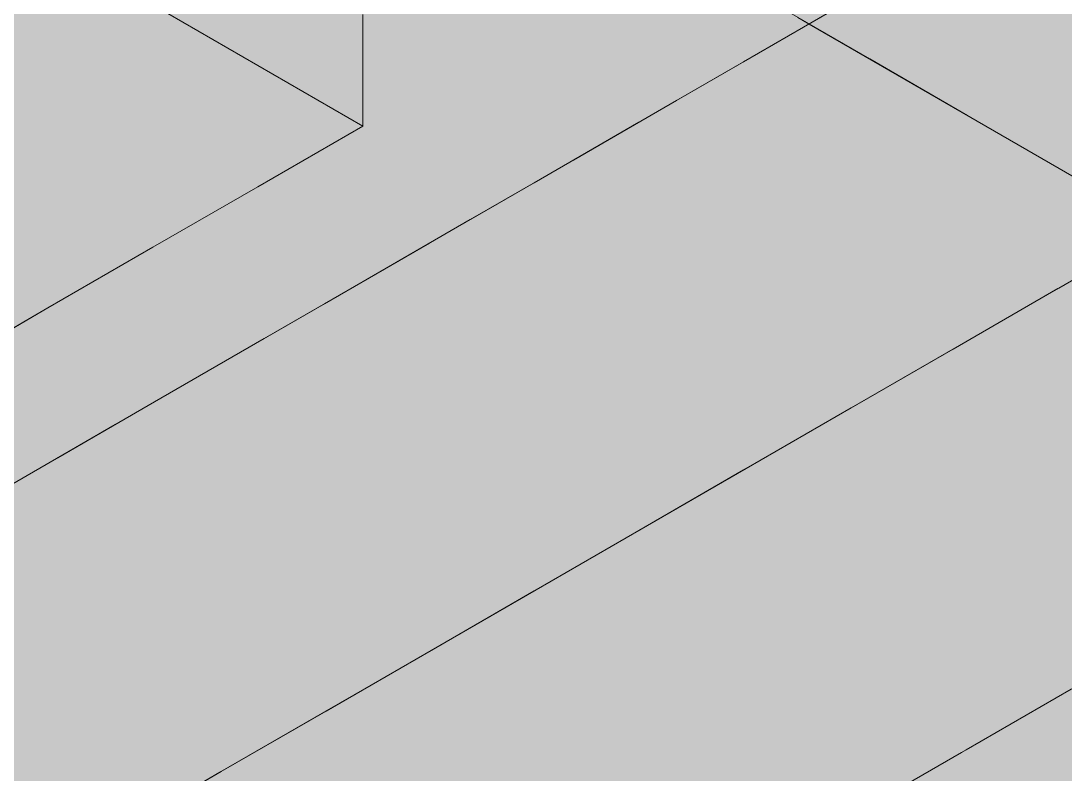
# Model space of a CAD drawing. Header units: metres. Extents: x 349021 to 349543, y 9281040 to 9281959.
# Drawn here: x 349203.7014 to 349203.9572, y 9281044.2362 to 9281044.4208 of the extents above; entities that cross this region are included whole.
import ezdxf

# ---------------------------------------------------------------- set-up
doc = ezdxf.new("R2010")
doc.units = ezdxf.units.M
doc.header["$LTSCALE"] = 0.25
doc.layers.add('ISO-3D', color=7, linetype='CONTINUOUS', lineweight=13)
doc.layers.add('ISO-3D-ARISTAS', color=250, linetype='CONTINUOUS', lineweight=13)

msp = doc.modelspace()

# ---------------------------------------------------------------- linework, layer by layer
at = {"layer": 'ISO-3D', "true_color": 0x8e8d88}
for points in [[(349203.7595, 9281044.43475), (349203.73378, 9281044.4199), (349203.7595, 9281044.46205), (349203.73378, 9281044.4472)], [(349203.98112, 9281044.4246), (349203.95546, 9281044.40979), (349203.98112, 9281044.4519), (349203.95546, 9281044.43709)], [(349203.70805, 9281044.43234), (349203.68233, 9281044.41749), (349203.70805, 9281044.44981), (349203.68233, 9281044.43495)], [(349203.78523, 9281044.4223), (349203.7595, 9281044.40745), (349203.78523, 9281044.4496), (349203.7595, 9281044.43475)], [(349203.73378, 9281044.4199), (349203.70805, 9281044.40504), (349203.73378, 9281044.4472), (349203.70805, 9281044.43234)], [(349203.9298, 9281044.42227), (349203.90414, 9281044.40746), (349203.9298, 9281044.44037), (349203.90414, 9281044.42556)], [(349203.95546, 9281044.40979), (349203.9298, 9281044.39497), (349203.95546, 9281044.43709), (349203.9298, 9281044.42227)], [(349203.7595, 9281044.40745), (349203.73378, 9281044.3926), (349203.7595, 9281044.43475), (349203.73378, 9281044.4199)], [(349203.70805, 9281044.40504), (349203.68233, 9281044.39019), (349203.70805, 9281044.43234), (349203.68233, 9281044.41749)], [(349203.90414, 9281044.40746), (349203.87848, 9281044.39264), (349203.90414, 9281044.42556), (349203.87848, 9281044.41074)], [(349203.98112, 9281044.3973), (349203.95546, 9281044.38249), (349203.98112, 9281044.4246), (349203.95546, 9281044.40979)], [(349203.78523, 9281044.395), (349203.7595, 9281044.38015), (349203.78523, 9281044.4223), (349203.7595, 9281044.40745)], [(349203.9298, 9281044.39497), (349203.90414, 9281044.38016), (349203.9298, 9281044.42227), (349203.90414, 9281044.40746)], [(349203.73378, 9281044.3926), (349203.70805, 9281044.37774), (349203.73378, 9281044.4199), (349203.70805, 9281044.40504)], [(349203.87848, 9281044.39264), (349203.85282, 9281044.37783), (349203.87848, 9281044.41074), (349203.85282, 9281044.39593)], [(349203.95546, 9281044.38249), (349203.9298, 9281044.36767), (349203.95546, 9281044.40979), (349203.9298, 9281044.39497)], [(349203.7595, 9281044.38015), (349203.73378, 9281044.3653), (349203.7595, 9281044.40745), (349203.73378, 9281044.3926)], [(349203.90414, 9281044.38016), (349203.87848, 9281044.36534), (349203.90414, 9281044.40746), (349203.87848, 9281044.39264)], [(349203.70805, 9281044.37774), (349203.68233, 9281044.36289), (349203.70805, 9281044.40504), (349203.68233, 9281044.39019)], [(349203.85282, 9281044.37783), (349203.82716, 9281044.36301), (349203.85282, 9281044.39593), (349203.82716, 9281044.38111)], [(349203.9298, 9281044.36767), (349203.90414, 9281044.35286), (349203.9298, 9281044.39497), (349203.90414, 9281044.38016)], [(349203.98112, 9281044.37), (349203.95546, 9281044.35519), (349203.98112, 9281044.3973), (349203.95546, 9281044.38249)], [(349203.73378, 9281044.3653), (349203.70805, 9281044.35044), (349203.73378, 9281044.3926), (349203.70805, 9281044.37774)], [(349203.87848, 9281044.36534), (349203.85282, 9281044.35053), (349203.87848, 9281044.39264), (349203.85282, 9281044.37783)], [(349203.95546, 9281044.35519), (349203.9298, 9281044.34037), (349203.95546, 9281044.38249), (349203.9298, 9281044.36767)], [(349203.82716, 9281044.36301), (349203.8015, 9281044.3482), (349203.82716, 9281044.38111), (349203.8015, 9281044.3663)], [(349203.90414, 9281044.35286), (349203.87848, 9281044.33804), (349203.90414, 9281044.38016), (349203.87848, 9281044.36534)], [(349203.70805, 9281044.35044), (349203.68233, 9281044.33559), (349203.70805, 9281044.37774), (349203.68233, 9281044.36289)], [(349203.85282, 9281044.35053), (349203.82716, 9281044.33571), (349203.85282, 9281044.37783), (349203.82716, 9281044.36301)], [(349203.9298, 9281044.34037), (349203.90414, 9281044.32556), (349203.9298, 9281044.36767), (349203.90414, 9281044.35286)], [(349203.8015, 9281044.3482), (349203.77584, 9281044.33338), (349203.8015, 9281044.3663), (349203.77584, 9281044.35148)], [(349203.87848, 9281044.33804), (349203.85282, 9281044.32323), (349203.87848, 9281044.36534), (349203.85282, 9281044.35053)], [(349203.82716, 9281044.33571), (349203.8015, 9281044.3209), (349203.82716, 9281044.36301), (349203.8015, 9281044.3482)], [(349203.77584, 9281044.33338), (349203.75018, 9281044.31857), (349203.77584, 9281044.35148), (349203.75018, 9281044.33667)], [(349203.90414, 9281044.32556), (349203.87848, 9281044.31074), (349203.90414, 9281044.35286), (349203.87848, 9281044.33804)], [(349203.85282, 9281044.32323), (349203.82716, 9281044.30841), (349203.85282, 9281044.35053), (349203.82716, 9281044.33571)], [(349203.8015, 9281044.3209), (349203.77584, 9281044.30608), (349203.8015, 9281044.3482), (349203.77584, 9281044.33338)], [(349203.75018, 9281044.31857), (349203.72452, 9281044.30375), (349203.75018, 9281044.33667), (349203.72452, 9281044.32185)], [(349203.87848, 9281044.31074), (349203.85282, 9281044.29593), (349203.87848, 9281044.33804), (349203.85282, 9281044.32323)], [(349203.82716, 9281044.30841), (349203.8015, 9281044.2936), (349203.82716, 9281044.33571), (349203.8015, 9281044.3209)], [(349203.77584, 9281044.30608), (349203.75018, 9281044.29127), (349203.77584, 9281044.33338), (349203.75018, 9281044.31857)], [(349203.72452, 9281044.30375), (349203.69886, 9281044.28894), (349203.72452, 9281044.32185), (349203.69886, 9281044.30704)], [(349203.8015, 9281044.2936), (349203.77584, 9281044.27878), (349203.8015, 9281044.3209), (349203.77584, 9281044.30608)], [(349203.85282, 9281044.29593), (349203.82716, 9281044.28111), (349203.85282, 9281044.32323), (349203.82716, 9281044.30841)], [(349203.75018, 9281044.29127), (349203.72452, 9281044.27645), (349203.75018, 9281044.31857), (349203.72452, 9281044.30375)], [(349203.82716, 9281044.28111), (349203.8015, 9281044.2663), (349203.82716, 9281044.30841), (349203.8015, 9281044.2936)], [(349203.77584, 9281044.27878), (349203.75018, 9281044.26397), (349203.77584, 9281044.30608), (349203.75018, 9281044.29127)], [(349203.72452, 9281044.27645), (349203.69886, 9281044.26164), (349203.72452, 9281044.30375), (349203.69886, 9281044.28894)], [(349203.8015, 9281044.2663), (349203.77584, 9281044.25148), (349203.8015, 9281044.2936), (349203.77584, 9281044.27878)], [(349203.75018, 9281044.26397), (349203.72452, 9281044.24915), (349203.75018, 9281044.29127), (349203.72452, 9281044.27645)], [(349203.77584, 9281044.25148), (349203.75018, 9281044.23667), (349203.77584, 9281044.27878), (349203.75018, 9281044.26397)], [(349203.72452, 9281044.24915), (349203.69886, 9281044.23434), (349203.72452, 9281044.27645), (349203.69886, 9281044.26164)], [(349203.75018, 9281044.23667), (349203.72452, 9281044.22185), (349203.75018, 9281044.26397), (349203.72452, 9281044.24915)], [(349203.95867, 9281044.23204), (349203.93301, 9281044.21722), (349203.95867, 9281044.25704), (349203.93301, 9281044.24222)], [(349203.72452, 9281044.22185), (349203.69886, 9281044.20704), (349203.72452, 9281044.24915), (349203.69886, 9281044.23434)], [(349203.93301, 9281044.21722), (349203.90735, 9281044.20241), (349203.93301, 9281044.24222), (349203.90735, 9281044.22741)]]:
    msp.add_solid(points, dxfattribs=at)
at = {"layer": 'ISO-3D', "true_color": 0x9e9d98}
for points in [[(349203.70717, 9281044.41566), (349203.68145, 9281044.43052), (349203.70717, 9281044.44379), (349203.68145, 9281044.45864)], [(349203.75862, 9281044.41408), (349203.7329, 9281044.42894), (349203.75862, 9281044.44221), (349203.7329, 9281044.45706)], [(349203.81007, 9281044.4125), (349203.78435, 9281044.42736), (349203.81007, 9281044.44063), (349203.78435, 9281044.45548)], [(349203.86152, 9281044.41092), (349203.8358, 9281044.42578), (349203.86152, 9281044.43905), (349203.8358, 9281044.4539)], [(349203.74657, 9281044.40805), (349203.72131, 9281044.42263), (349203.74657, 9281044.437), (349203.72131, 9281044.45158)], [(349203.7595, 9281044.40985), (349203.73378, 9281044.4247), (349203.7595, 9281044.43715), (349203.73378, 9281044.452)], [(349203.79709, 9281044.40783), (349203.77183, 9281044.42241), (349203.79709, 9281044.43678), (349203.77183, 9281044.45136)], [(349203.84761, 9281044.40761), (349203.82235, 9281044.42219), (349203.84761, 9281044.43656), (349203.82235, 9281044.45114)], [(349203.89813, 9281044.40739), (349203.87287, 9281044.42197), (349203.89813, 9281044.43634), (349203.87287, 9281044.45092)], [(349203.94865, 9281044.40717), (349203.92339, 9281044.42175), (349203.94865, 9281044.43612), (349203.92339, 9281044.4507)], [(349203.7329, 9281044.40081), (349203.70717, 9281044.41566), (349203.7329, 9281044.42894), (349203.70717, 9281044.44379)], [(349203.78435, 9281044.39923), (349203.75862, 9281044.41408), (349203.78435, 9281044.42736), (349203.75862, 9281044.44221)], [(349203.8358, 9281044.39765), (349203.81007, 9281044.4125), (349203.8358, 9281044.42578), (349203.81007, 9281044.44063)], [(349203.87665, 9281044.40219), (349203.86152, 9281044.41092), (349203.87665, 9281044.43032), (349203.86152, 9281044.43905)], [(349203.72131, 9281044.39368), (349203.69605, 9281044.40827), (349203.72131, 9281044.42263), (349203.69605, 9281044.43721)], [(349203.77183, 9281044.39346), (349203.74657, 9281044.40805), (349203.77183, 9281044.42241), (349203.74657, 9281044.437)], [(349203.78523, 9281044.395), (349203.7595, 9281044.40985), (349203.78523, 9281044.4223), (349203.7595, 9281044.43715)], [(349203.82235, 9281044.39325), (349203.79709, 9281044.40783), (349203.82235, 9281044.42219), (349203.79709, 9281044.43678)], [(349203.87287, 9281044.39303), (349203.84761, 9281044.40761), (349203.87287, 9281044.42197), (349203.84761, 9281044.43656)], [(349203.92339, 9281044.39281), (349203.89813, 9281044.40739), (349203.92339, 9281044.42175), (349203.89813, 9281044.43634)], [(349203.9739, 9281044.39259), (349203.94865, 9281044.40717), (349203.9739, 9281044.42154), (349203.94865, 9281044.43612)], [(349203.70717, 9281044.38754), (349203.68145, 9281044.40239), (349203.70717, 9281044.41566), (349203.68145, 9281044.43052)], [(349203.75862, 9281044.38596), (349203.7329, 9281044.40081), (349203.75862, 9281044.41408), (349203.7329, 9281044.42894)], [(349203.89177, 9281044.39346), (349203.87665, 9281044.40219), (349203.89177, 9281044.42159), (349203.87665, 9281044.43032)], [(349203.81007, 9281044.38438), (349203.78435, 9281044.39923), (349203.81007, 9281044.4125), (349203.78435, 9281044.42736)], [(349203.86152, 9281044.3828), (349203.8358, 9281044.39765), (349203.86152, 9281044.41092), (349203.8358, 9281044.42578)], [(349203.74657, 9281044.3791), (349203.72131, 9281044.39368), (349203.74657, 9281044.40805), (349203.72131, 9281044.42263)], [(349203.79709, 9281044.37888), (349203.77183, 9281044.39346), (349203.79709, 9281044.40783), (349203.77183, 9281044.42241)], [(349203.84761, 9281044.37866), (349203.82235, 9281044.39325), (349203.84761, 9281044.40761), (349203.82235, 9281044.42219)], [(349203.89813, 9281044.37844), (349203.87287, 9281044.39303), (349203.89813, 9281044.40739), (349203.87287, 9281044.42197)], [(349203.89452, 9281044.39187), (349203.89177, 9281044.39346), (349203.89452, 9281044.42), (349203.89177, 9281044.42159)], [(349203.94865, 9281044.37822), (349203.92339, 9281044.39281), (349203.94865, 9281044.40717), (349203.92339, 9281044.42175)], [(349203.91617, 9281044.37937), (349203.89452, 9281044.39187), (349203.91617, 9281044.4075), (349203.89452, 9281044.42)], [(349203.7329, 9281044.37269), (349203.70717, 9281044.38754), (349203.7329, 9281044.40081), (349203.70717, 9281044.41566)], [(349203.78435, 9281044.37111), (349203.75862, 9281044.38596), (349203.78435, 9281044.39923), (349203.75862, 9281044.41408)], [(349203.8358, 9281044.36953), (349203.81007, 9281044.38438), (349203.8358, 9281044.39765), (349203.81007, 9281044.4125)], [(349203.87665, 9281044.37407), (349203.86152, 9281044.3828), (349203.87665, 9281044.40219), (349203.86152, 9281044.41092)], [(349203.72131, 9281044.36474), (349203.69605, 9281044.37932), (349203.72131, 9281044.39368), (349203.69605, 9281044.40827)], [(349203.77183, 9281044.36452), (349203.74657, 9281044.3791), (349203.77183, 9281044.39346), (349203.74657, 9281044.40805)], [(349203.82235, 9281044.3643), (349203.79709, 9281044.37888), (349203.82235, 9281044.39325), (349203.79709, 9281044.40783)], [(349203.87287, 9281044.36408), (349203.84761, 9281044.37866), (349203.87287, 9281044.39303), (349203.84761, 9281044.40761)], [(349203.92339, 9281044.36386), (349203.89813, 9281044.37844), (349203.92339, 9281044.39281), (349203.89813, 9281044.40739)], [(349203.93782, 9281044.36687), (349203.91617, 9281044.37937), (349203.93782, 9281044.395), (349203.91617, 9281044.4075)], [(349203.9739, 9281044.36364), (349203.94865, 9281044.37822), (349203.9739, 9281044.39259), (349203.94865, 9281044.40717)], [(349203.70717, 9281044.35941), (349203.68145, 9281044.37427), (349203.70717, 9281044.38754), (349203.68145, 9281044.40239)], [(349203.75862, 9281044.35783), (349203.7329, 9281044.37269), (349203.75862, 9281044.38596), (349203.7329, 9281044.40081)], [(349203.89177, 9281044.36534), (349203.87665, 9281044.37407), (349203.89177, 9281044.39346), (349203.87665, 9281044.40219)], [(349203.81007, 9281044.35625), (349203.78435, 9281044.37111), (349203.81007, 9281044.38438), (349203.78435, 9281044.39923)], [(349203.86152, 9281044.35467), (349203.8358, 9281044.36953), (349203.86152, 9281044.3828), (349203.8358, 9281044.39765)], [(349203.95947, 9281044.35437), (349203.93782, 9281044.36687), (349203.95947, 9281044.3825), (349203.93782, 9281044.395)], [(349203.74657, 9281044.35015), (349203.72131, 9281044.36474), (349203.74657, 9281044.3791), (349203.72131, 9281044.39368)], [(349203.79709, 9281044.34993), (349203.77183, 9281044.36452), (349203.79709, 9281044.37888), (349203.77183, 9281044.39346)], [(349203.84761, 9281044.34971), (349203.82235, 9281044.3643), (349203.84761, 9281044.37866), (349203.82235, 9281044.39325)], [(349203.89813, 9281044.3495), (349203.87287, 9281044.36408), (349203.89813, 9281044.37844), (349203.87287, 9281044.39303)], [(349203.89452, 9281044.36375), (349203.89177, 9281044.36534), (349203.89452, 9281044.39187), (349203.89177, 9281044.39346)], [(349203.94865, 9281044.34928), (349203.92339, 9281044.36386), (349203.94865, 9281044.37822), (349203.92339, 9281044.39281)], [(349203.91617, 9281044.35125), (349203.89452, 9281044.36375), (349203.91617, 9281044.37937), (349203.89452, 9281044.39187)], [(349203.7329, 9281044.34456), (349203.70717, 9281044.35941), (349203.7329, 9281044.37269), (349203.70717, 9281044.38754)], [(349203.78435, 9281044.34298), (349203.75862, 9281044.35783), (349203.78435, 9281044.37111), (349203.75862, 9281044.38596)], [(349203.8358, 9281044.3414), (349203.81007, 9281044.35625), (349203.8358, 9281044.36953), (349203.81007, 9281044.38438)], [(349203.87665, 9281044.34594), (349203.86152, 9281044.35467), (349203.87665, 9281044.37407), (349203.86152, 9281044.3828)], [(349203.72131, 9281044.33579), (349203.69605, 9281044.35037), (349203.72131, 9281044.36474), (349203.69605, 9281044.37932)], [(349203.77183, 9281044.33557), (349203.74657, 9281044.35015), (349203.77183, 9281044.36452), (349203.74657, 9281044.3791)], [(349203.82235, 9281044.33535), (349203.79709, 9281044.34993), (349203.82235, 9281044.3643), (349203.79709, 9281044.37888)], [(349203.87287, 9281044.33513), (349203.84761, 9281044.34971), (349203.87287, 9281044.36408), (349203.84761, 9281044.37866)], [(349203.92339, 9281044.33491), (349203.89813, 9281044.3495), (349203.92339, 9281044.36386), (349203.89813, 9281044.37844)], [(349203.93782, 9281044.33875), (349203.91617, 9281044.35125), (349203.93782, 9281044.36687), (349203.91617, 9281044.37937)], [(349203.9739, 9281044.33469), (349203.94865, 9281044.34928), (349203.9739, 9281044.36364), (349203.94865, 9281044.37822)], [(349203.70717, 9281044.33129), (349203.68145, 9281044.34614), (349203.70717, 9281044.35941), (349203.68145, 9281044.37427)], [(349203.75862, 9281044.32971), (349203.7329, 9281044.34456), (349203.75862, 9281044.35783), (349203.7329, 9281044.37269)], [(349203.89177, 9281044.33721), (349203.87665, 9281044.34594), (349203.89177, 9281044.36534), (349203.87665, 9281044.37407)], [(349203.81007, 9281044.32813), (349203.78435, 9281044.34298), (349203.81007, 9281044.35625), (349203.78435, 9281044.37111)], [(349203.86152, 9281044.32655), (349203.8358, 9281044.3414), (349203.86152, 9281044.35467), (349203.8358, 9281044.36953)], [(349203.95947, 9281044.32625), (349203.93782, 9281044.33875), (349203.95947, 9281044.35437), (349203.93782, 9281044.36687)], [(349203.74657, 9281044.32121), (349203.72131, 9281044.33579), (349203.74657, 9281044.35015), (349203.72131, 9281044.36474)], [(349203.79709, 9281044.32099), (349203.77183, 9281044.33557), (349203.79709, 9281044.34993), (349203.77183, 9281044.36452)], [(349203.84761, 9281044.32077), (349203.82235, 9281044.33535), (349203.84761, 9281044.34971), (349203.82235, 9281044.3643)], [(349203.89452, 9281044.33562), (349203.89177, 9281044.33721), (349203.89452, 9281044.36375), (349203.89177, 9281044.36534)], [(349203.89813, 9281044.32055), (349203.87287, 9281044.33513), (349203.89813, 9281044.3495), (349203.87287, 9281044.36408)], [(349203.91617, 9281044.32312), (349203.89452, 9281044.33562), (349203.91617, 9281044.35125), (349203.89452, 9281044.36375)], [(349203.94865, 9281044.32033), (349203.92339, 9281044.33491), (349203.94865, 9281044.34928), (349203.92339, 9281044.36386)], [(349203.7329, 9281044.31644), (349203.70717, 9281044.33129), (349203.7329, 9281044.34456), (349203.70717, 9281044.35941)], [(349203.78435, 9281044.31486), (349203.75862, 9281044.32971), (349203.78435, 9281044.34298), (349203.75862, 9281044.35783)], [(349203.8358, 9281044.31328), (349203.81007, 9281044.32813), (349203.8358, 9281044.3414), (349203.81007, 9281044.35625)], [(349203.87665, 9281044.31782), (349203.86152, 9281044.32655), (349203.87665, 9281044.34594), (349203.86152, 9281044.35467)], [(349203.72131, 9281044.30684), (349203.69605, 9281044.32143), (349203.72131, 9281044.33579), (349203.69605, 9281044.35037)], [(349203.77183, 9281044.30662), (349203.74657, 9281044.32121), (349203.77183, 9281044.33557), (349203.74657, 9281044.35015)], [(349203.82235, 9281044.3064), (349203.79709, 9281044.32099), (349203.82235, 9281044.33535), (349203.79709, 9281044.34993)], [(349203.87287, 9281044.30618), (349203.84761, 9281044.32077), (349203.87287, 9281044.33513), (349203.84761, 9281044.34971)], [(349203.92339, 9281044.30596), (349203.89813, 9281044.32055), (349203.92339, 9281044.33491), (349203.89813, 9281044.3495)], [(349203.93782, 9281044.31062), (349203.91617, 9281044.32312), (349203.93782, 9281044.33875), (349203.91617, 9281044.35125)], [(349203.9739, 9281044.30575), (349203.94865, 9281044.32033), (349203.9739, 9281044.33469), (349203.94865, 9281044.34928)], [(349203.70717, 9281044.30316), (349203.68145, 9281044.31802), (349203.70717, 9281044.33129), (349203.68145, 9281044.34614)], [(349203.75862, 9281044.30158), (349203.7329, 9281044.31644), (349203.75862, 9281044.32971), (349203.7329, 9281044.34456)], [(349203.89177, 9281044.30909), (349203.87665, 9281044.31782), (349203.89177, 9281044.33721), (349203.87665, 9281044.34594)], [(349203.81007, 9281044.3), (349203.78435, 9281044.31486), (349203.81007, 9281044.32813), (349203.78435, 9281044.34298)], [(349203.86152, 9281044.29842), (349203.8358, 9281044.31328), (349203.86152, 9281044.32655), (349203.8358, 9281044.3414)], [(349203.95947, 9281044.29812), (349203.93782, 9281044.31062), (349203.95947, 9281044.32625), (349203.93782, 9281044.33875)], [(349203.89452, 9281044.3075), (349203.89177, 9281044.30909), (349203.89452, 9281044.33562), (349203.89177, 9281044.33721)], [(349203.74657, 9281044.29226), (349203.72131, 9281044.30684), (349203.74657, 9281044.32121), (349203.72131, 9281044.33579)], [(349203.79709, 9281044.29204), (349203.77183, 9281044.30662), (349203.79709, 9281044.32099), (349203.77183, 9281044.33557)], [(349203.84761, 9281044.29182), (349203.82235, 9281044.3064), (349203.84761, 9281044.32077), (349203.82235, 9281044.33535)], [(349203.89813, 9281044.2916), (349203.87287, 9281044.30618), (349203.89813, 9281044.32055), (349203.87287, 9281044.33513)], [(349203.91617, 9281044.295), (349203.89452, 9281044.3075), (349203.91617, 9281044.32312), (349203.89452, 9281044.33562)], [(349203.94865, 9281044.29138), (349203.92339, 9281044.30596), (349203.94865, 9281044.32033), (349203.92339, 9281044.33491)], [(349203.7329, 9281044.28831), (349203.70717, 9281044.30316), (349203.7329, 9281044.31644), (349203.70717, 9281044.33129)], [(349203.78435, 9281044.28673), (349203.75862, 9281044.30158), (349203.78435, 9281044.31486), (349203.75862, 9281044.32971)], [(349203.8358, 9281044.28515), (349203.81007, 9281044.3), (349203.8358, 9281044.31328), (349203.81007, 9281044.32813)], [(349203.87665, 9281044.28969), (349203.86152, 9281044.29842), (349203.87665, 9281044.31782), (349203.86152, 9281044.32655)], [(349203.72131, 9281044.27789), (349203.69605, 9281044.29248), (349203.72131, 9281044.30684), (349203.69605, 9281044.32143)], [(349203.77183, 9281044.27768), (349203.74657, 9281044.29226), (349203.77183, 9281044.30662), (349203.74657, 9281044.32121)], [(349203.82235, 9281044.27746), (349203.79709, 9281044.29204), (349203.82235, 9281044.3064), (349203.79709, 9281044.32099)], [(349203.87287, 9281044.27724), (349203.84761, 9281044.29182), (349203.87287, 9281044.30618), (349203.84761, 9281044.32077)], [(349203.93782, 9281044.2825), (349203.91617, 9281044.295), (349203.93782, 9281044.31062), (349203.91617, 9281044.32312)], [(349203.92339, 9281044.27702), (349203.89813, 9281044.2916), (349203.92339, 9281044.30596), (349203.89813, 9281044.32055)], [(349203.9739, 9281044.2768), (349203.94865, 9281044.29138), (349203.9739, 9281044.30575), (349203.94865, 9281044.32033)], [(349203.70717, 9281044.27504), (349203.68145, 9281044.28989), (349203.70717, 9281044.30316), (349203.68145, 9281044.31802)], [(349203.75862, 9281044.27346), (349203.7329, 9281044.28831), (349203.75862, 9281044.30158), (349203.7329, 9281044.31644)], [(349203.89177, 9281044.28096), (349203.87665, 9281044.28969), (349203.89177, 9281044.30909), (349203.87665, 9281044.31782)], [(349203.81007, 9281044.27188), (349203.78435, 9281044.28673), (349203.81007, 9281044.3), (349203.78435, 9281044.31486)], [(349203.86152, 9281044.2703), (349203.8358, 9281044.28515), (349203.86152, 9281044.29842), (349203.8358, 9281044.31328)], [(349203.95947, 9281044.27), (349203.93782, 9281044.2825), (349203.95947, 9281044.29812), (349203.93782, 9281044.31062)], [(349203.89452, 9281044.27937), (349203.89177, 9281044.28096), (349203.89452, 9281044.3075), (349203.89177, 9281044.30909)], [(349203.74657, 9281044.26331), (349203.72131, 9281044.27789), (349203.74657, 9281044.29226), (349203.72131, 9281044.30684)], [(349203.79709, 9281044.26309), (349203.77183, 9281044.27768), (349203.79709, 9281044.29204), (349203.77183, 9281044.30662)], [(349203.84761, 9281044.26287), (349203.82235, 9281044.27746), (349203.84761, 9281044.29182), (349203.82235, 9281044.3064)], [(349203.89813, 9281044.26265), (349203.87287, 9281044.27724), (349203.89813, 9281044.2916), (349203.87287, 9281044.30618)], [(349203.91617, 9281044.26687), (349203.89452, 9281044.27937), (349203.91617, 9281044.295), (349203.89452, 9281044.3075)], [(349203.94865, 9281044.26243), (349203.92339, 9281044.27702), (349203.94865, 9281044.29138), (349203.92339, 9281044.30596)], [(349203.7329, 9281044.26019), (349203.70717, 9281044.27504), (349203.7329, 9281044.28831), (349203.70717, 9281044.30316)], [(349203.78435, 9281044.25861), (349203.75862, 9281044.27346), (349203.78435, 9281044.28673), (349203.75862, 9281044.30158)], [(349203.8358, 9281044.25703), (349203.81007, 9281044.27188), (349203.8358, 9281044.28515), (349203.81007, 9281044.3)], [(349203.87665, 9281044.26157), (349203.86152, 9281044.2703), (349203.87665, 9281044.28969), (349203.86152, 9281044.29842)], [(349203.93782, 9281044.25437), (349203.91617, 9281044.26687), (349203.93782, 9281044.2825), (349203.91617, 9281044.295)], [(349203.72131, 9281044.24895), (349203.69605, 9281044.26353), (349203.72131, 9281044.27789), (349203.69605, 9281044.29248)], [(349203.77183, 9281044.24873), (349203.74657, 9281044.26331), (349203.77183, 9281044.27768), (349203.74657, 9281044.29226)], [(349203.82235, 9281044.24851), (349203.79709, 9281044.26309), (349203.82235, 9281044.27746), (349203.79709, 9281044.29204)], [(349203.87287, 9281044.24829), (349203.84761, 9281044.26287), (349203.87287, 9281044.27724), (349203.84761, 9281044.29182)], [(349203.92339, 9281044.24807), (349203.89813, 9281044.26265), (349203.92339, 9281044.27702), (349203.89813, 9281044.2916)], [(349203.9739, 9281044.24785), (349203.94865, 9281044.26243), (349203.9739, 9281044.2768), (349203.94865, 9281044.29138)], [(349203.70717, 9281044.24691), (349203.68145, 9281044.26177), (349203.70717, 9281044.27504), (349203.68145, 9281044.28989)], [(349203.75862, 9281044.24533), (349203.7329, 9281044.26019), (349203.75862, 9281044.27346), (349203.7329, 9281044.28831)], [(349203.89177, 9281044.25284), (349203.87665, 9281044.26157), (349203.89177, 9281044.28096), (349203.87665, 9281044.28969)], [(349203.81007, 9281044.24375), (349203.78435, 9281044.25861), (349203.81007, 9281044.27188), (349203.78435, 9281044.28673)], [(349203.86152, 9281044.24217), (349203.8358, 9281044.25703), (349203.86152, 9281044.2703), (349203.8358, 9281044.28515)], [(349203.95947, 9281044.24187), (349203.93782, 9281044.25437), (349203.95947, 9281044.27), (349203.93782, 9281044.2825)], [(349203.89452, 9281044.25125), (349203.89177, 9281044.25284), (349203.89452, 9281044.27937), (349203.89177, 9281044.28096)], [(349203.74657, 9281044.23436), (349203.72131, 9281044.24895), (349203.74657, 9281044.26331), (349203.72131, 9281044.27789)], [(349203.79709, 9281044.23414), (349203.77183, 9281044.24873), (349203.79709, 9281044.26309), (349203.77183, 9281044.27768)], [(349203.84761, 9281044.23393), (349203.82235, 9281044.24851), (349203.84761, 9281044.26287), (349203.82235, 9281044.27746)], [(349203.89813, 9281044.23371), (349203.87287, 9281044.24829), (349203.89813, 9281044.26265), (349203.87287, 9281044.27724)], [(349203.91617, 9281044.23875), (349203.89452, 9281044.25125), (349203.91617, 9281044.26687), (349203.89452, 9281044.27937)], [(349203.7329, 9281044.23206), (349203.70717, 9281044.24691), (349203.7329, 9281044.26019), (349203.70717, 9281044.27504)], [(349203.94865, 9281044.23349), (349203.92339, 9281044.24807), (349203.94865, 9281044.26243), (349203.92339, 9281044.27702)], [(349203.78435, 9281044.23048), (349203.75862, 9281044.24533), (349203.78435, 9281044.25861), (349203.75862, 9281044.27346)], [(349203.8358, 9281044.2289), (349203.81007, 9281044.24375), (349203.8358, 9281044.25703), (349203.81007, 9281044.27188)], [(349203.87665, 9281044.23344), (349203.86152, 9281044.24217), (349203.87665, 9281044.26157), (349203.86152, 9281044.2703)], [(349203.93782, 9281044.22625), (349203.91617, 9281044.23875), (349203.93782, 9281044.25437), (349203.91617, 9281044.26687)], [(349203.72131, 9281044.22), (349203.69605, 9281044.23458), (349203.72131, 9281044.24895), (349203.69605, 9281044.26353)], [(349203.77183, 9281044.21978), (349203.74657, 9281044.23436), (349203.77183, 9281044.24873), (349203.74657, 9281044.26331)], [(349203.82235, 9281044.21956), (349203.79709, 9281044.23414), (349203.82235, 9281044.24851), (349203.79709, 9281044.26309)], [(349203.87287, 9281044.21934), (349203.84761, 9281044.23393), (349203.87287, 9281044.24829), (349203.84761, 9281044.26287)], [(349203.92339, 9281044.21912), (349203.89813, 9281044.23371), (349203.92339, 9281044.24807), (349203.89813, 9281044.26265)], [(349203.9739, 9281044.2189), (349203.94865, 9281044.23349), (349203.9739, 9281044.24785), (349203.94865, 9281044.26243)], [(349203.70717, 9281044.21879), (349203.68145, 9281044.23364), (349203.70717, 9281044.24691), (349203.68145, 9281044.26177)], [(349203.75862, 9281044.21721), (349203.7329, 9281044.23206), (349203.75862, 9281044.24533), (349203.7329, 9281044.26019)], [(349203.89177, 9281044.22471), (349203.87665, 9281044.23344), (349203.89177, 9281044.25284), (349203.87665, 9281044.26157)], [(349203.81007, 9281044.21563), (349203.78435, 9281044.23048), (349203.81007, 9281044.24375), (349203.78435, 9281044.25861)], [(349203.86152, 9281044.21405), (349203.8358, 9281044.2289), (349203.86152, 9281044.24217), (349203.8358, 9281044.25703)], [(349203.95947, 9281044.21375), (349203.93782, 9281044.22625), (349203.95947, 9281044.24187), (349203.93782, 9281044.25437)], [(349203.89452, 9281044.22312), (349203.89177, 9281044.22471), (349203.89452, 9281044.25125), (349203.89177, 9281044.25284)], [(349203.91617, 9281044.21062), (349203.89452, 9281044.22312), (349203.91617, 9281044.23875), (349203.89452, 9281044.25125)], [(349203.7329, 9281044.20394), (349203.70717, 9281044.21879), (349203.7329, 9281044.23206), (349203.70717, 9281044.24691)], [(349203.74657, 9281044.20542), (349203.72131, 9281044.22), (349203.74657, 9281044.23436), (349203.72131, 9281044.24895)], [(349203.79709, 9281044.2052), (349203.77183, 9281044.21978), (349203.79709, 9281044.23414), (349203.77183, 9281044.24873)], [(349203.84761, 9281044.20498), (349203.82235, 9281044.21956), (349203.84761, 9281044.23393), (349203.82235, 9281044.24851)], [(349203.89813, 9281044.20476), (349203.87287, 9281044.21934), (349203.89813, 9281044.23371), (349203.87287, 9281044.24829)], [(349203.94865, 9281044.20454), (349203.92339, 9281044.21912), (349203.94865, 9281044.23349), (349203.92339, 9281044.24807)], [(349203.78435, 9281044.20236), (349203.75862, 9281044.21721), (349203.78435, 9281044.23048), (349203.75862, 9281044.24533)], [(349203.8358, 9281044.20078), (349203.81007, 9281044.21563), (349203.8358, 9281044.2289), (349203.81007, 9281044.24375)], [(349203.87665, 9281044.20532), (349203.86152, 9281044.21405), (349203.87665, 9281044.23344), (349203.86152, 9281044.24217)], [(349203.93782, 9281044.19812), (349203.91617, 9281044.21062), (349203.93782, 9281044.22625), (349203.91617, 9281044.23875)]]:
    msp.add_solid(points, dxfattribs=at)
at = {"layer": 'ISO-3D', "true_color": 0xb0aea8}
for points in [[(349203.9638, 9281044.43), (349203.93854, 9281044.41542), (349203.93782, 9281044.445), (349203.91256, 9281044.43042)], [(349203.70949, 9281044.42746), (349203.68459, 9281044.41308), (349203.68475, 9281044.44175), (349203.65985, 9281044.42737)], [(349203.75913, 9281044.42755), (349203.73423, 9281044.41317), (349203.73439, 9281044.44184), (349203.70949, 9281044.42746)], [(349203.80878, 9281044.42764), (349203.78388, 9281044.41326), (349203.78403, 9281044.44193), (349203.75913, 9281044.42755)], [(349203.85842, 9281044.42773), (349203.83352, 9281044.41335), (349203.83368, 9281044.44202), (349203.80878, 9281044.42764)], [(349203.90807, 9281044.42782), (349203.88317, 9281044.41345), (349203.88332, 9281044.44211), (349203.85842, 9281044.42773)], [(349203.95771, 9281044.42791), (349203.93281, 9281044.41354), (349203.93297, 9281044.4422), (349203.90807, 9281044.42782)], [(349203.78493, 9281044.42454), (349203.7595, 9281044.40985), (349203.75921, 9281044.43939), (349203.73378, 9281044.4247)], [(349203.83609, 9281044.42437), (349203.81066, 9281044.40968), (349203.81037, 9281044.43922), (349203.78493, 9281044.42454)], [(349203.88544, 9281044.42524), (349203.86001, 9281044.41056), (349203.86152, 9281044.43905), (349203.83609, 9281044.42437)], [(349203.93854, 9281044.41542), (349203.91328, 9281044.40083), (349203.91256, 9281044.43042), (349203.8873, 9281044.41583)], [(349203.98978, 9281044.415), (349203.96452, 9281044.40042), (349203.9638, 9281044.43), (349203.93854, 9281044.41542)], [(349203.73423, 9281044.41317), (349203.70933, 9281044.3988), (349203.70949, 9281044.42746), (349203.68459, 9281044.41308)], [(349203.78388, 9281044.41326), (349203.75898, 9281044.39889), (349203.75913, 9281044.42755), (349203.73423, 9281044.41317)], [(349203.83352, 9281044.41335), (349203.80862, 9281044.39898), (349203.80878, 9281044.42764), (349203.78388, 9281044.41326)], [(349203.88317, 9281044.41345), (349203.85827, 9281044.39907), (349203.85842, 9281044.42773), (349203.83352, 9281044.41335)], [(349203.93281, 9281044.41354), (349203.90791, 9281044.39916), (349203.90807, 9281044.42782), (349203.88317, 9281044.41345)], [(349203.98245, 9281044.41363), (349203.95755, 9281044.39925), (349203.95771, 9281044.42791), (349203.93281, 9281044.41354)], [(349203.81066, 9281044.40968), (349203.78523, 9281044.395), (349203.78493, 9281044.42454), (349203.7595, 9281044.40985)], [(349203.86001, 9281044.41056), (349203.83458, 9281044.39587), (349203.83609, 9281044.42437), (349203.81066, 9281044.40968)], [(349203.90936, 9281044.41143), (349203.88393, 9281044.39675), (349203.88544, 9281044.42524), (349203.86001, 9281044.41056)], [(349203.91328, 9281044.40083), (349203.88802, 9281044.38625), (349203.8873, 9281044.41583), (349203.86204, 9281044.40125)], [(349203.96452, 9281044.40042), (349203.93926, 9281044.38583), (349203.93854, 9281044.41542), (349203.91328, 9281044.40083)], [(349203.70933, 9281044.3988), (349203.68443, 9281044.38442), (349203.68459, 9281044.41308), (349203.65969, 9281044.39871)], [(349203.75898, 9281044.39889), (349203.73408, 9281044.38451), (349203.73423, 9281044.41317), (349203.70933, 9281044.3988)], [(349203.80862, 9281044.39898), (349203.78372, 9281044.3846), (349203.78388, 9281044.41326), (349203.75898, 9281044.39889)], [(349203.85827, 9281044.39907), (349203.83337, 9281044.38469), (349203.83352, 9281044.41335), (349203.80862, 9281044.39898)], [(349203.90791, 9281044.39916), (349203.88301, 9281044.38478), (349203.88317, 9281044.41345), (349203.85827, 9281044.39907)], [(349203.95755, 9281044.39925), (349203.93265, 9281044.38487), (349203.93281, 9281044.41354), (349203.90791, 9281044.39916)], [(349203.88393, 9281044.39675), (349203.8585, 9281044.38206), (349203.86001, 9281044.41056), (349203.83458, 9281044.39587)], [(349203.93328, 9281044.39762), (349203.90785, 9281044.38294), (349203.90936, 9281044.41143), (349203.88393, 9281044.39675)], [(349203.83458, 9281044.39587), (349203.80915, 9281044.38119), (349203.81066, 9281044.40968), (349203.78523, 9281044.395)], [(349203.88802, 9281044.38625), (349203.86276, 9281044.37167), (349203.86204, 9281044.40125), (349203.83678, 9281044.38667)], [(349203.93926, 9281044.38583), (349203.914, 9281044.37125), (349203.91328, 9281044.40083), (349203.88802, 9281044.38625)], [(349203.9905, 9281044.38542), (349203.96524, 9281044.37083), (349203.96452, 9281044.40042), (349203.93926, 9281044.38583)], [(349203.73408, 9281044.38451), (349203.70918, 9281044.37014), (349203.70933, 9281044.3988), (349203.68443, 9281044.38442)], [(349203.78372, 9281044.3846), (349203.75882, 9281044.37023), (349203.75898, 9281044.39889), (349203.73408, 9281044.38451)], [(349203.83337, 9281044.38469), (349203.80846, 9281044.37032), (349203.80862, 9281044.39898), (349203.78372, 9281044.3846)], [(349203.88301, 9281044.38478), (349203.85811, 9281044.37041), (349203.85827, 9281044.39907), (349203.83337, 9281044.38469)], [(349203.93265, 9281044.38487), (349203.90775, 9281044.3705), (349203.90791, 9281044.39916), (349203.88301, 9281044.38478)], [(349203.9572, 9281044.38381), (349203.93177, 9281044.36913), (349203.93328, 9281044.39762), (349203.90785, 9281044.38294)], [(349203.9823, 9281044.38496), (349203.9574, 9281044.37059), (349203.95755, 9281044.39925), (349203.93265, 9281044.38487)], [(349203.80915, 9281044.38119), (349203.78342, 9281044.36634), (349203.78523, 9281044.395), (349203.7595, 9281044.38015)], [(349203.8585, 9281044.38206), (349203.83307, 9281044.36738), (349203.83458, 9281044.39587), (349203.80915, 9281044.38119)], [(349203.90785, 9281044.38294), (349203.88242, 9281044.36825), (349203.88393, 9281044.39675), (349203.8585, 9281044.38206)], [(349203.85811, 9281044.37041), (349203.83321, 9281044.35603), (349203.83337, 9281044.38469), (349203.80846, 9281044.37032)], [(349203.86276, 9281044.37167), (349203.83751, 9281044.35708), (349203.83678, 9281044.38667), (349203.81152, 9281044.37208)], [(349203.90775, 9281044.3705), (349203.88285, 9281044.35612), (349203.88301, 9281044.38478), (349203.85811, 9281044.37041)], [(349203.914, 9281044.37125), (349203.88875, 9281044.35667), (349203.88802, 9281044.38625), (349203.86276, 9281044.37167)], [(349203.9574, 9281044.37059), (349203.9325, 9281044.35621), (349203.93265, 9281044.38487), (349203.90775, 9281044.3705)], [(349203.96524, 9281044.37083), (349203.93999, 9281044.35625), (349203.93926, 9281044.38583), (349203.914, 9281044.37125)], [(349203.70918, 9281044.37014), (349203.68428, 9281044.35576), (349203.68443, 9281044.38442), (349203.65953, 9281044.37005)], [(349203.75882, 9281044.37023), (349203.73392, 9281044.35585), (349203.73408, 9281044.38451), (349203.70918, 9281044.37014)], [(349203.80846, 9281044.37032), (349203.78356, 9281044.35594), (349203.78372, 9281044.3846), (349203.75882, 9281044.37023)], [(349203.93177, 9281044.36913), (349203.90634, 9281044.35444), (349203.90785, 9281044.38294), (349203.88242, 9281044.36825)], [(349203.98112, 9281044.37), (349203.95569, 9281044.35532), (349203.9572, 9281044.38381), (349203.93177, 9281044.36913)], [(349203.78342, 9281044.36634), (349203.7577, 9281044.35149), (349203.7595, 9281044.38015), (349203.73378, 9281044.3653)], [(349203.83307, 9281044.36738), (349203.80734, 9281044.35253), (349203.80915, 9281044.38119), (349203.78342, 9281044.36634)], [(349203.88242, 9281044.36825), (349203.85699, 9281044.35357), (349203.8585, 9281044.38206), (349203.83307, 9281044.36738)], [(349203.83751, 9281044.35708), (349203.81225, 9281044.3425), (349203.81152, 9281044.37208), (349203.78627, 9281044.3575)], [(349203.73392, 9281044.35585), (349203.70902, 9281044.34147), (349203.70918, 9281044.37014), (349203.68428, 9281044.35576)], [(349203.78356, 9281044.35594), (349203.75866, 9281044.34156), (349203.75882, 9281044.37023), (349203.73392, 9281044.35585)], [(349203.83321, 9281044.35603), (349203.80831, 9281044.34165), (349203.80846, 9281044.37032), (349203.78356, 9281044.35594)], [(349203.88285, 9281044.35612), (349203.85795, 9281044.34175), (349203.85811, 9281044.37041), (349203.83321, 9281044.35603)], [(349203.88875, 9281044.35667), (349203.86349, 9281044.34208), (349203.86276, 9281044.37167), (349203.83751, 9281044.35708)], [(349203.9325, 9281044.35621), (349203.9076, 9281044.34184), (349203.90775, 9281044.3705), (349203.88285, 9281044.35612)], [(349203.93999, 9281044.35625), (349203.91473, 9281044.34167), (349203.914, 9281044.37125), (349203.88875, 9281044.35667)], [(349203.98214, 9281044.3563), (349203.95724, 9281044.34193), (349203.9574, 9281044.37059), (349203.9325, 9281044.35621)], [(349203.99123, 9281044.35583), (349203.96597, 9281044.34125), (349203.96524, 9281044.37083), (349203.93999, 9281044.35625)], [(349203.85699, 9281044.35357), (349203.83126, 9281044.33872), (349203.83307, 9281044.36738), (349203.80734, 9281044.35253)], [(349203.90634, 9281044.35444), (349203.88091, 9281044.33976), (349203.88242, 9281044.36825), (349203.85699, 9281044.35357)], [(349203.95569, 9281044.35532), (349203.93026, 9281044.34063), (349203.93177, 9281044.36913), (349203.90634, 9281044.35444)], [(349203.7577, 9281044.35149), (349203.73197, 9281044.33663), (349203.73378, 9281044.3653), (349203.70805, 9281044.35044)], [(349203.80734, 9281044.35253), (349203.78162, 9281044.33768), (349203.78342, 9281044.36634), (349203.7577, 9281044.35149)], [(349203.81225, 9281044.3425), (349203.78699, 9281044.32792), (349203.78627, 9281044.3575), (349203.76101, 9281044.34292)], [(349203.86349, 9281044.34208), (349203.83823, 9281044.3275), (349203.83751, 9281044.35708), (349203.81225, 9281044.3425)], [(349203.91473, 9281044.34167), (349203.88947, 9281044.32708), (349203.88875, 9281044.35667), (349203.86349, 9281044.34208)], [(349203.70902, 9281044.34147), (349203.68412, 9281044.3271), (349203.68428, 9281044.35576), (349203.65938, 9281044.34138)], [(349203.75866, 9281044.34156), (349203.73376, 9281044.32719), (349203.73392, 9281044.35585), (349203.70902, 9281044.34147)], [(349203.80831, 9281044.34165), (349203.78341, 9281044.32728), (349203.78356, 9281044.35594), (349203.75866, 9281044.34156)], [(349203.85795, 9281044.34175), (349203.83305, 9281044.32737), (349203.83321, 9281044.35603), (349203.80831, 9281044.34165)], [(349203.9076, 9281044.34184), (349203.8827, 9281044.32746), (349203.88285, 9281044.35612), (349203.85795, 9281044.34175)], [(349203.93026, 9281044.34063), (349203.90482, 9281044.32595), (349203.90634, 9281044.35444), (349203.88091, 9281044.33976)], [(349203.95724, 9281044.34193), (349203.93234, 9281044.32755), (349203.9325, 9281044.35621), (349203.9076, 9281044.34184)], [(349203.96597, 9281044.34125), (349203.94071, 9281044.32667), (349203.93999, 9281044.35625), (349203.91473, 9281044.34167)], [(349203.78162, 9281044.33768), (349203.75589, 9281044.32282), (349203.7577, 9281044.35149), (349203.73197, 9281044.33663)], [(349203.83126, 9281044.33872), (349203.80554, 9281044.32387), (349203.80734, 9281044.35253), (349203.78162, 9281044.33768)], [(349203.88091, 9281044.33976), (349203.85518, 9281044.32491), (349203.85699, 9281044.35357), (349203.83126, 9281044.33872)], [(349203.73197, 9281044.33663), (349203.70625, 9281044.32178), (349203.70805, 9281044.35044), (349203.68233, 9281044.33559)], [(349203.73376, 9281044.32719), (349203.70886, 9281044.31281), (349203.70902, 9281044.34147), (349203.68412, 9281044.3271)], [(349203.78341, 9281044.32728), (349203.75851, 9281044.3129), (349203.75866, 9281044.34156), (349203.73376, 9281044.32719)], [(349203.78699, 9281044.32792), (349203.76173, 9281044.31333), (349203.76101, 9281044.34292), (349203.73575, 9281044.32833)], [(349203.83305, 9281044.32737), (349203.80815, 9281044.31299), (349203.80831, 9281044.34165), (349203.78341, 9281044.32728)], [(349203.83823, 9281044.3275), (349203.81297, 9281044.31292), (349203.81225, 9281044.3425), (349203.78699, 9281044.32792)], [(349203.8827, 9281044.32746), (349203.8578, 9281044.31308), (349203.85795, 9281044.34175), (349203.83305, 9281044.32737)], [(349203.88947, 9281044.32708), (349203.86421, 9281044.3125), (349203.86349, 9281044.34208), (349203.83823, 9281044.3275)], [(349203.93234, 9281044.32755), (349203.90744, 9281044.31317), (349203.9076, 9281044.34184), (349203.8827, 9281044.32746)], [(349203.94071, 9281044.32667), (349203.91545, 9281044.31208), (349203.91473, 9281044.34167), (349203.88947, 9281044.32708)], [(349203.98198, 9281044.32764), (349203.95708, 9281044.31326), (349203.95724, 9281044.34193), (349203.93234, 9281044.32755)], [(349203.99195, 9281044.32625), (349203.96669, 9281044.31167), (349203.96597, 9281044.34125), (349203.94071, 9281044.32667)], [(349203.85518, 9281044.32491), (349203.82945, 9281044.31006), (349203.83126, 9281044.33872), (349203.80554, 9281044.32387)], [(349203.90482, 9281044.32595), (349203.8791, 9281044.3111), (349203.88091, 9281044.33976), (349203.85518, 9281044.32491)], [(349203.75589, 9281044.32282), (349203.73017, 9281044.30797), (349203.73197, 9281044.33663), (349203.70625, 9281044.32178)], [(349203.80554, 9281044.32387), (349203.77981, 9281044.30901), (349203.78162, 9281044.33768), (349203.75589, 9281044.32282)], [(349203.70625, 9281044.32178), (349203.68052, 9281044.30693), (349203.68233, 9281044.33559), (349203.6566, 9281044.32074)], [(349203.70886, 9281044.31281), (349203.68396, 9281044.29844), (349203.68412, 9281044.3271), (349203.65922, 9281044.31272)], [(349203.75851, 9281044.3129), (349203.73361, 9281044.29853), (349203.73376, 9281044.32719), (349203.70886, 9281044.31281)], [(349203.76173, 9281044.31333), (349203.73647, 9281044.29875), (349203.73575, 9281044.32833), (349203.71049, 9281044.31375)], [(349203.80815, 9281044.31299), (349203.78325, 9281044.29862), (349203.78341, 9281044.32728), (349203.75851, 9281044.3129)], [(349203.81297, 9281044.31292), (349203.78771, 9281044.29833), (349203.78699, 9281044.32792), (349203.76173, 9281044.31333)], [(349203.8578, 9281044.31308), (349203.8329, 9281044.29871), (349203.83305, 9281044.32737), (349203.80815, 9281044.31299)], [(349203.86421, 9281044.3125), (349203.83895, 9281044.29792), (349203.83823, 9281044.3275), (349203.81297, 9281044.31292)], [(349203.90744, 9281044.31317), (349203.88254, 9281044.2988), (349203.8827, 9281044.32746), (349203.8578, 9281044.31308)], [(349203.91545, 9281044.31208), (349203.89019, 9281044.2975), (349203.88947, 9281044.32708), (349203.86421, 9281044.3125)], [(349203.95708, 9281044.31326), (349203.93218, 9281044.29889), (349203.93234, 9281044.32755), (349203.90744, 9281044.31317)], [(349203.96669, 9281044.31167), (349203.94143, 9281044.29708), (349203.94071, 9281044.32667), (349203.91545, 9281044.31208)], [(349204.00673, 9281044.31335), (349203.98183, 9281044.29898), (349203.98198, 9281044.32764), (349203.95708, 9281044.31326)], [(349203.82945, 9281044.31006), (349203.80373, 9281044.2952), (349203.80554, 9281044.32387), (349203.77981, 9281044.30901)], [(349203.8791, 9281044.3111), (349203.85337, 9281044.29625), (349203.85518, 9281044.32491), (349203.82945, 9281044.31006)], [(349203.73017, 9281044.30797), (349203.70444, 9281044.29312), (349203.70625, 9281044.32178), (349203.68052, 9281044.30693)], [(349203.77981, 9281044.30901), (349203.75409, 9281044.29416), (349203.75589, 9281044.32282), (349203.73017, 9281044.30797)], [(349203.73647, 9281044.29875), (349203.71121, 9281044.28417), (349203.71049, 9281044.31375), (349203.68523, 9281044.29917)], [(349203.78771, 9281044.29833), (349203.76245, 9281044.28375), (349203.76173, 9281044.31333), (349203.73647, 9281044.29875)], [(349203.88254, 9281044.2988), (349203.85764, 9281044.28442), (349203.8578, 9281044.31308), (349203.8329, 9281044.29871)], [(349203.93218, 9281044.29889), (349203.90728, 9281044.28451), (349203.90744, 9281044.31317), (349203.88254, 9281044.2988)], [(349203.98183, 9281044.29898), (349203.95693, 9281044.2846), (349203.95708, 9281044.31326), (349203.93218, 9281044.29889)], [(349203.73361, 9281044.29853), (349203.70871, 9281044.28415), (349203.70886, 9281044.31281), (349203.68396, 9281044.29844)], [(349203.78325, 9281044.29862), (349203.75835, 9281044.28424), (349203.75851, 9281044.3129), (349203.73361, 9281044.29853)], [(349203.8329, 9281044.29871), (349203.80799, 9281044.28433), (349203.80815, 9281044.31299), (349203.78325, 9281044.29862)], [(349203.83895, 9281044.29792), (349203.81369, 9281044.28333), (349203.81297, 9281044.31292), (349203.78771, 9281044.29833)], [(349203.89019, 9281044.2975), (349203.86493, 9281044.28292), (349203.86421, 9281044.3125), (349203.83895, 9281044.29792)], [(349203.94143, 9281044.29708), (349203.91617, 9281044.2825), (349203.91545, 9281044.31208), (349203.89019, 9281044.2975)], [(349203.99267, 9281044.29667), (349203.96741, 9281044.28208), (349203.96669, 9281044.31167), (349203.94143, 9281044.29708)], [(349203.75409, 9281044.29416), (349203.72836, 9281044.27931), (349203.73017, 9281044.30797), (349203.70444, 9281044.29312)], [(349203.80373, 9281044.2952), (349203.778, 9281044.28035), (349203.77981, 9281044.30901), (349203.75409, 9281044.29416)], [(349203.85337, 9281044.29625), (349203.82765, 9281044.28139), (349203.82945, 9281044.31006), (349203.80373, 9281044.2952)], [(349203.70444, 9281044.29312), (349203.67872, 9281044.27827), (349203.68052, 9281044.30693), (349203.6548, 9281044.29208)], [(349203.70871, 9281044.28415), (349203.68381, 9281044.26977), (349203.68396, 9281044.29844), (349203.65906, 9281044.28406)], [(349203.71121, 9281044.28417), (349203.68595, 9281044.26958), (349203.68523, 9281044.29917), (349203.65997, 9281044.28458)], [(349203.75835, 9281044.28424), (349203.73345, 9281044.26986), (349203.73361, 9281044.29853), (349203.70871, 9281044.28415)], [(349203.76245, 9281044.28375), (349203.73719, 9281044.26917), (349203.73647, 9281044.29875), (349203.71121, 9281044.28417)], [(349203.80799, 9281044.28433), (349203.78309, 9281044.26995), (349203.78325, 9281044.29862), (349203.75835, 9281044.28424)], [(349203.81369, 9281044.28333), (349203.78843, 9281044.26875), (349203.78771, 9281044.29833), (349203.76245, 9281044.28375)], [(349203.85764, 9281044.28442), (349203.83274, 9281044.27005), (349203.8329, 9281044.29871), (349203.80799, 9281044.28433)], [(349203.86493, 9281044.28292), (349203.83967, 9281044.26833), (349203.83895, 9281044.29792), (349203.81369, 9281044.28333)], [(349203.90728, 9281044.28451), (349203.88238, 9281044.27014), (349203.88254, 9281044.2988), (349203.85764, 9281044.28442)], [(349203.95693, 9281044.2846), (349203.93203, 9281044.27023), (349203.93218, 9281044.29889), (349203.90728, 9281044.28451)], [(349204.00657, 9281044.28469), (349203.98167, 9281044.27032), (349203.98183, 9281044.29898), (349203.95693, 9281044.2846)], [(349203.82765, 9281044.28139), (349203.80192, 9281044.26654), (349203.80373, 9281044.2952), (349203.778, 9281044.28035)], [(349203.91617, 9281044.2825), (349203.89091, 9281044.26792), (349203.89019, 9281044.2975), (349203.86493, 9281044.28292)], [(349203.96741, 9281044.28208), (349203.94215, 9281044.2675), (349203.94143, 9281044.29708), (349203.91617, 9281044.2825)], [(349203.72836, 9281044.27931), (349203.70264, 9281044.26446), (349203.70444, 9281044.29312), (349203.67872, 9281044.27827)], [(349203.778, 9281044.28035), (349203.75228, 9281044.2655), (349203.75409, 9281044.29416), (349203.72836, 9281044.27931)], [(349203.73345, 9281044.26986), (349203.70855, 9281044.25549), (349203.70871, 9281044.28415), (349203.68381, 9281044.26977)], [(349203.73719, 9281044.26917), (349203.71193, 9281044.25458), (349203.71121, 9281044.28417), (349203.68595, 9281044.26958)], [(349203.78309, 9281044.26995), (349203.75819, 9281044.25558), (349203.75835, 9281044.28424), (349203.73345, 9281044.26986)], [(349203.78843, 9281044.26875), (349203.76317, 9281044.25417), (349203.76245, 9281044.28375), (349203.73719, 9281044.26917)], [(349203.83274, 9281044.27005), (349203.80784, 9281044.25567), (349203.80799, 9281044.28433), (349203.78309, 9281044.26995)], [(349203.83967, 9281044.26833), (349203.81441, 9281044.25375), (349203.81369, 9281044.28333), (349203.78843, 9281044.26875)], [(349203.88238, 9281044.27014), (349203.85748, 9281044.25576), (349203.85764, 9281044.28442), (349203.83274, 9281044.27005)], [(349203.89091, 9281044.26792), (349203.86565, 9281044.25333), (349203.86493, 9281044.28292), (349203.83967, 9281044.26833)], [(349203.93203, 9281044.27023), (349203.90713, 9281044.25585), (349203.90728, 9281044.28451), (349203.88238, 9281044.27014)], [(349203.94215, 9281044.2675), (349203.91689, 9281044.25292), (349203.91617, 9281044.2825), (349203.89091, 9281044.26792)], [(349203.98167, 9281044.27032), (349203.95677, 9281044.25594), (349203.95693, 9281044.2846), (349203.93203, 9281044.27023)], [(349203.80192, 9281044.26654), (349203.7762, 9281044.25169), (349203.778, 9281044.28035), (349203.75228, 9281044.2655)], [(349203.99339, 9281044.26708), (349203.96813, 9281044.2525), (349203.96741, 9281044.28208), (349203.94215, 9281044.2675)], [(349203.70264, 9281044.26446), (349203.67691, 9281044.2496), (349203.67872, 9281044.27827), (349203.65299, 9281044.26341)], [(349203.75228, 9281044.2655), (349203.72655, 9281044.25065), (349203.72836, 9281044.27931), (349203.70264, 9281044.26446)], [(349203.70855, 9281044.25549), (349203.68365, 9281044.24111), (349203.68381, 9281044.26977), (349203.65891, 9281044.2554)], [(349203.71193, 9281044.25458), (349203.68667, 9281044.24), (349203.68595, 9281044.26958), (349203.66069, 9281044.255)], [(349203.75819, 9281044.25558), (349203.73329, 9281044.2412), (349203.73345, 9281044.26986), (349203.70855, 9281044.25549)], [(349203.80784, 9281044.25567), (349203.78294, 9281044.24129), (349203.78309, 9281044.26995), (349203.75819, 9281044.25558)], [(349203.85748, 9281044.25576), (349203.83258, 9281044.24138), (349203.83274, 9281044.27005), (349203.80784, 9281044.25567)], [(349203.90713, 9281044.25585), (349203.88223, 9281044.24147), (349203.88238, 9281044.27014), (349203.85748, 9281044.25576)], [(349203.95677, 9281044.25594), (349203.93187, 9281044.24156), (349203.93203, 9281044.27023), (349203.90713, 9281044.25585)], [(349203.76317, 9281044.25417), (349203.73791, 9281044.23958), (349203.73719, 9281044.26917), (349203.71193, 9281044.25458)], [(349203.81441, 9281044.25375), (349203.78915, 9281044.23917), (349203.78843, 9281044.26875), (349203.76317, 9281044.25417)], [(349203.86565, 9281044.25333), (349203.84039, 9281044.23875), (349203.83967, 9281044.26833), (349203.81441, 9281044.25375)], [(349203.91689, 9281044.25292), (349203.89163, 9281044.23833), (349203.89091, 9281044.26792), (349203.86565, 9281044.25333)], [(349203.96813, 9281044.2525), (349203.94287, 9281044.23792), (349203.94215, 9281044.2675), (349203.91689, 9281044.25292)], [(349203.72655, 9281044.25065), (349203.70083, 9281044.23579), (349203.70264, 9281044.26446), (349203.67691, 9281044.2496)], [(349203.7762, 9281044.25169), (349203.75047, 9281044.23684), (349203.75228, 9281044.2655), (349203.72655, 9281044.25065)], [(349203.73329, 9281044.2412), (349203.70839, 9281044.22683), (349203.70855, 9281044.25549), (349203.68365, 9281044.24111)], [(349203.73791, 9281044.23958), (349203.71265, 9281044.225), (349203.71193, 9281044.25458), (349203.68667, 9281044.24)], [(349203.78294, 9281044.24129), (349203.75804, 9281044.22692), (349203.75819, 9281044.25558), (349203.73329, 9281044.2412)], [(349203.83258, 9281044.24138), (349203.80768, 9281044.22701), (349203.80784, 9281044.25567), (349203.78294, 9281044.24129)], [(349203.88223, 9281044.24147), (349203.85733, 9281044.2271), (349203.85748, 9281044.25576), (349203.83258, 9281044.24138)], [(349203.93187, 9281044.24156), (349203.90697, 9281044.22719), (349203.90713, 9281044.25585), (349203.88223, 9281044.24147)], [(349203.78915, 9281044.23917), (349203.76389, 9281044.22458), (349203.76317, 9281044.25417), (349203.73791, 9281044.23958)], [(349203.84039, 9281044.23875), (349203.81513, 9281044.22417), (349203.81441, 9281044.25375), (349203.78915, 9281044.23917)], [(349203.89163, 9281044.23833), (349203.86637, 9281044.22375), (349203.86565, 9281044.25333), (349203.84039, 9281044.23875)], [(349203.94287, 9281044.23792), (349203.91761, 9281044.22333), (349203.91689, 9281044.25292), (349203.89163, 9281044.23833)], [(349203.99411, 9281044.2375), (349203.96885, 9281044.22292), (349203.96813, 9281044.2525), (349203.94287, 9281044.23792)], [(349203.75047, 9281044.23684), (349203.72475, 9281044.22198), (349203.72655, 9281044.25065), (349203.70083, 9281044.23579)], [(349203.90697, 9281044.22719), (349203.88207, 9281044.21281), (349203.88223, 9281044.24147), (349203.85733, 9281044.2271)], [(349203.70839, 9281044.22683), (349203.68349, 9281044.21245), (349203.68365, 9281044.24111), (349203.65875, 9281044.22674)], [(349203.71265, 9281044.225), (349203.68739, 9281044.21042), (349203.68667, 9281044.24), (349203.66141, 9281044.22542)], [(349203.75804, 9281044.22692), (349203.73314, 9281044.21254), (349203.73329, 9281044.2412), (349203.70839, 9281044.22683)], [(349203.76389, 9281044.22458), (349203.73863, 9281044.21), (349203.73791, 9281044.23958), (349203.71265, 9281044.225)], [(349203.80768, 9281044.22701), (349203.78278, 9281044.21263), (349203.78294, 9281044.24129), (349203.75804, 9281044.22692)], [(349203.81513, 9281044.22417), (349203.78987, 9281044.20958), (349203.78915, 9281044.23917), (349203.76389, 9281044.22458)], [(349203.85733, 9281044.2271), (349203.83243, 9281044.21272), (349203.83258, 9281044.24138), (349203.80768, 9281044.22701)], [(349203.86637, 9281044.22375), (349203.84111, 9281044.20917), (349203.84039, 9281044.23875), (349203.81513, 9281044.22417)], [(349203.91761, 9281044.22333), (349203.89235, 9281044.20875), (349203.89163, 9281044.23833), (349203.86637, 9281044.22375)], [(349203.96885, 9281044.22292), (349203.94359, 9281044.20833), (349203.94287, 9281044.23792), (349203.91761, 9281044.22333)]]:
    msp.add_solid(points, dxfattribs=at)
at = {"layer": 'ISO-3D-ARISTAS', "color": 250}
for p, q in [((349203.8873, 9281044.41583), (349203.91256, 9281044.43042)), ((349203.7595, 9281044.40985), (349203.73378, 9281044.4247)), ((349203.7595, 9281044.40985), (349203.73378, 9281044.4247)), ((349203.87848, 9281044.41074), (349203.90414, 9281044.42556)), ((349203.88544, 9281044.42524), (349203.90936, 9281044.41143)), ((349203.78523, 9281044.4223), (349203.78523, 9281044.395)), ((349203.78523, 9281044.4223), (349203.78523, 9281044.395)), ((349203.89177, 9281044.42159), (349203.89452, 9281044.42)), ((349203.89452, 9281044.42), (349203.91617, 9281044.4075)), ((349203.86204, 9281044.40125), (349203.8873, 9281044.41583)), ((349203.85282, 9281044.39593), (349203.87848, 9281044.41074)), ((349203.90936, 9281044.41143), (349203.93328, 9281044.39762)), ((349203.78523, 9281044.395), (349203.7595, 9281044.40985)), ((349203.78523, 9281044.395), (349203.7595, 9281044.40985)), ((349203.91617, 9281044.4075), (349203.93782, 9281044.395)), ((349203.83678, 9281044.38667), (349203.86204, 9281044.40125)), ((349203.93328, 9281044.39762), (349203.9572, 9281044.38381)), ((349203.78523, 9281044.395), (349203.7595, 9281044.38015)), ((349203.7595, 9281044.38015), (349203.78523, 9281044.395)), ((349203.82716, 9281044.38111), (349203.85282, 9281044.39593)), ((349203.93782, 9281044.395), (349203.95947, 9281044.3825)), ((349203.81152, 9281044.37208), (349203.83678, 9281044.38667)), ((349203.9572, 9281044.38381), (349203.98112, 9281044.37)), ((349203.7595, 9281044.38015), (349203.73378, 9281044.3653)), ((349203.73378, 9281044.3653), (349203.7595, 9281044.38015)), ((349203.8015, 9281044.3663), (349203.82716, 9281044.38111)), ((349203.78627, 9281044.3575), (349203.81152, 9281044.37208)), ((349203.98112, 9281044.37), (349203.95546, 9281044.35519)), ((349203.98112, 9281044.37), (349203.95569, 9281044.35532)), ((349203.73378, 9281044.3653), (349203.70805, 9281044.35044)), ((349203.70805, 9281044.35044), (349203.73378, 9281044.3653)), ((349203.77584, 9281044.35148), (349203.8015, 9281044.3663)), ((349203.76101, 9281044.34292), (349203.78627, 9281044.3575)), ((349203.95546, 9281044.35519), (349203.9298, 9281044.34037)), ((349203.95569, 9281044.35532), (349203.93026, 9281044.34063)), ((349203.75018, 9281044.33667), (349203.77584, 9281044.35148)), ((349203.70805, 9281044.35044), (349203.68233, 9281044.33559)), ((349203.68233, 9281044.33559), (349203.70805, 9281044.35044)), ((349203.73575, 9281044.32833), (349203.76101, 9281044.34292)), ((349203.9298, 9281044.34037), (349203.90414, 9281044.32556)), ((349203.93026, 9281044.34063), (349203.90482, 9281044.32595)), ((349203.72452, 9281044.32185), (349203.75018, 9281044.33667)), ((349203.71049, 9281044.31375), (349203.73575, 9281044.32833)), ((349203.90482, 9281044.32595), (349203.8791, 9281044.3111)), ((349203.90414, 9281044.32556), (349203.87848, 9281044.31074)), ((349203.69886, 9281044.30704), (349203.72452, 9281044.32185)), ((349203.68523, 9281044.29917), (349203.71049, 9281044.31375)), ((349203.87848, 9281044.31074), (349203.85282, 9281044.29593)), ((349203.8791, 9281044.3111), (349203.85337, 9281044.29625)), ((349203.85282, 9281044.29593), (349203.82716, 9281044.28111)), ((349203.85337, 9281044.29625), (349203.82765, 9281044.28139)), ((349203.82716, 9281044.28111), (349203.8015, 9281044.2663)), ((349203.82765, 9281044.28139), (349203.80192, 9281044.26654)), ((349203.98167, 9281044.27032), (349203.95677, 9281044.25594)), ((349203.8015, 9281044.2663), (349203.77584, 9281044.25148)), ((349203.80192, 9281044.26654), (349203.7762, 9281044.25169)), ((349203.93301, 9281044.24222), (349203.95867, 9281044.25704)), ((349203.95677, 9281044.25594), (349203.93187, 9281044.24156)), ((349203.7762, 9281044.25169), (349203.75047, 9281044.23684)), ((349203.77584, 9281044.25148), (349203.75018, 9281044.23667)), ((349203.93187, 9281044.24156), (349203.90697, 9281044.22719)), ((349203.90735, 9281044.22741), (349203.93301, 9281044.24222)), ((349203.75018, 9281044.23667), (349203.72452, 9281044.22185)), ((349203.75047, 9281044.23684), (349203.72475, 9281044.22198))]:
    msp.add_line(p, q, dxfattribs=at)

doc.saveas('drawing.dxf')
